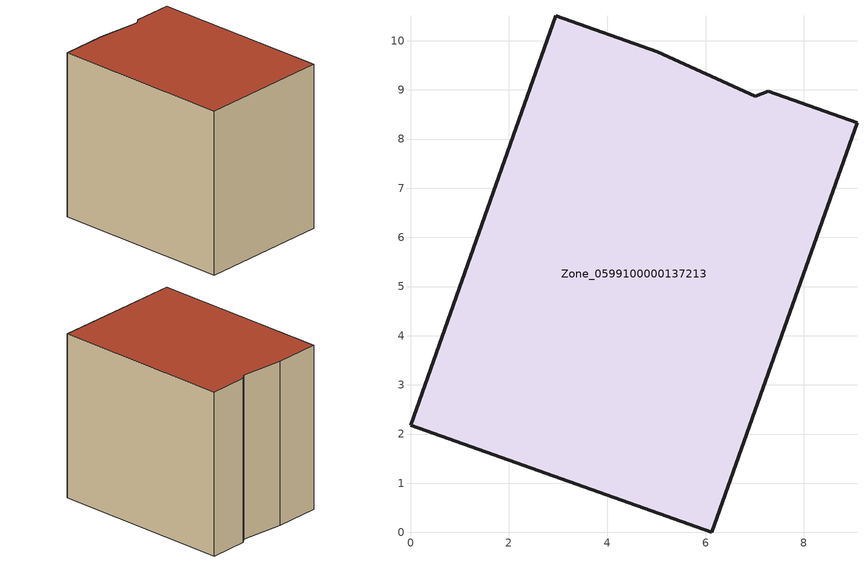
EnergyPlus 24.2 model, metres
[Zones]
Zone_0599100000137213
 floor ground (C_G): 0,2.18 2.95,10.51 5.02,9.78 7.01,8.87 7.27,8.97 9.08,8.33 6.13,0 z0.49
 wall outside (C_F): 7.01,8.87 5.02,9.78 2.95,10.51 0,2.18 6.13,0 9.08,8.33 7.27,8.97 7.01,8.87 z0.49:8.56
 roof outside (C_R): 6.13,0 9.08,8.33 7.27,8.97 7.01,8.87 5.02,9.78 2.95,10.51 0,2.18 z8.56
[BUILDING]
Pand.0599100000137213: North Axis=0; Terrain=City; Loads Convergence Tolerance Value=0.04; Temperature Convergence Tolerance Value=0.4; Solar Distribution=FullExterior; Maximum Number of Warmup Days=25; Minimum Number of Warmup Days=1
[Site:Location]
Rotterdam.The.Hague.AP_ZH_NLD Design_Conditions: Latitude=51.96; Longitude=4.45; Time Zone=1; Elevation=-4.5
[SITE:GROUNDTEMPERATURE:BUILDINGSURFACE]
18, 18, 18, 18, 18, 18, 18, 18, 18, 18, 18, 18
[MATERIAL] Thermal Absorptance=0.9; Solar Absorptance=0.7; Visible Absorptance=0.7
Name | Roughness | Thickness | Conductivity | Density | Specific Heat
G.TI.1965-1974 | MediumSmooth | 0.15 | 0.882353 | 540 | 1210
F.TI.1965-1974 | Rough | 0.3 | 0.697674 | 1920 | 840
R.TI.1965-1974 | MediumRough | 0.2 | 0.232558 | 1500 | 1000
[CONSTRUCTION]
C_G: G.TI.1965-1974
C_F: F.TI.1965-1974
C_R: R.TI.1965-1974
[ZONE]
Zone_0599100000137213: Type=1; Multiplier=1; Ceiling Height=Autocalculate; Volume=Autocalculate; Floor Area=autocalculate; Part of Total Floor Area=Yes
[ZONEINFILTRATION:DESIGNFLOWRATE]
Infil_Zone_0599100000137213: Zone or ZoneList or Space or SpaceList=Zone_0599100000137213; Schedule=AlwaysOn; Design Flow Rate Calculation Method=Flow/Area; Flow Rate per Floor Area=0.003; Constant Term Coefficient=1; Temperature Term Coefficient=0; Velocity Term Coefficient=0; Velocity Squared Term Coefficient=0
[HVACTEMPLATE:ZONE:IDEALLOADSAIRSYSTEM]
Zone_0599100000137213: Maximum Heating Supply Air Temperature=50; Minimum Cooling Supply Air Temperature=13; Maximum Heating Supply Air Humidity Ratio=0.0156; Minimum Cooling Supply Air Humidity Ratio=0.0077; Heating Limit=NoLimit; Cooling Limit=NoLimit; Dehumidification Control Type=ConstantSensibleHeatRatio; Cooling Sensible Heat Ratio=0.7; Dehumidification Setpoint=60; Humidification Control Type=None; Humidification Setpoint=30; Outdoor Air Method=None; Outdoor Air Flow Rate per Person=0.00944; Outdoor Air Flow Rate per Zone Floor Area=0; Outdoor Air Flow Rate per Zone=0; Demand Controlled Ventilation Type=None; Outdoor Air Economizer Type=NoEconomizer; Heat Recovery Type=None; Sensible Heat Recovery Effectiveness=0.7; Latent Heat Recovery Effectiveness=0.65
[ZONECONTROL:THERMOSTAT]
ThermostatControl_Zone_0599100000137213: Zone or ZoneList=Zone_0599100000137213; Control Type Schedule=DualSetpointControlType; Control 1=Thermostat_Zone_0599100000137213; Temperature Difference Between Cutout And Setpoint=0
[THERMOSTATSETPOINT:DUALSETPOINT]
Thermostat_Zone_0599100000137213: Heating Setpoint Temperature Schedule=HeatingSetpoint_Zone_0599100000137213; Cooling Setpoint Temperature Schedule=CoolingSetpoint_Zone_0599100000137213
[SCHEDULE:COMPACT]
HeatingSetpoint_Zone_0599100000137213: Through: 12/31, For: AllDays, Until: 24:00, 21
CoolingSetpoint_Zone_0599100000137213: Through: 12/31, For: AllDays, Until: 24:00, 24
DualSetpointControlType: Through: 12/31, For: AllDays, Until: 24:00, 4
AlwaysOn: Through: 12/31, For: AllDays, Until: 24:00, 1
